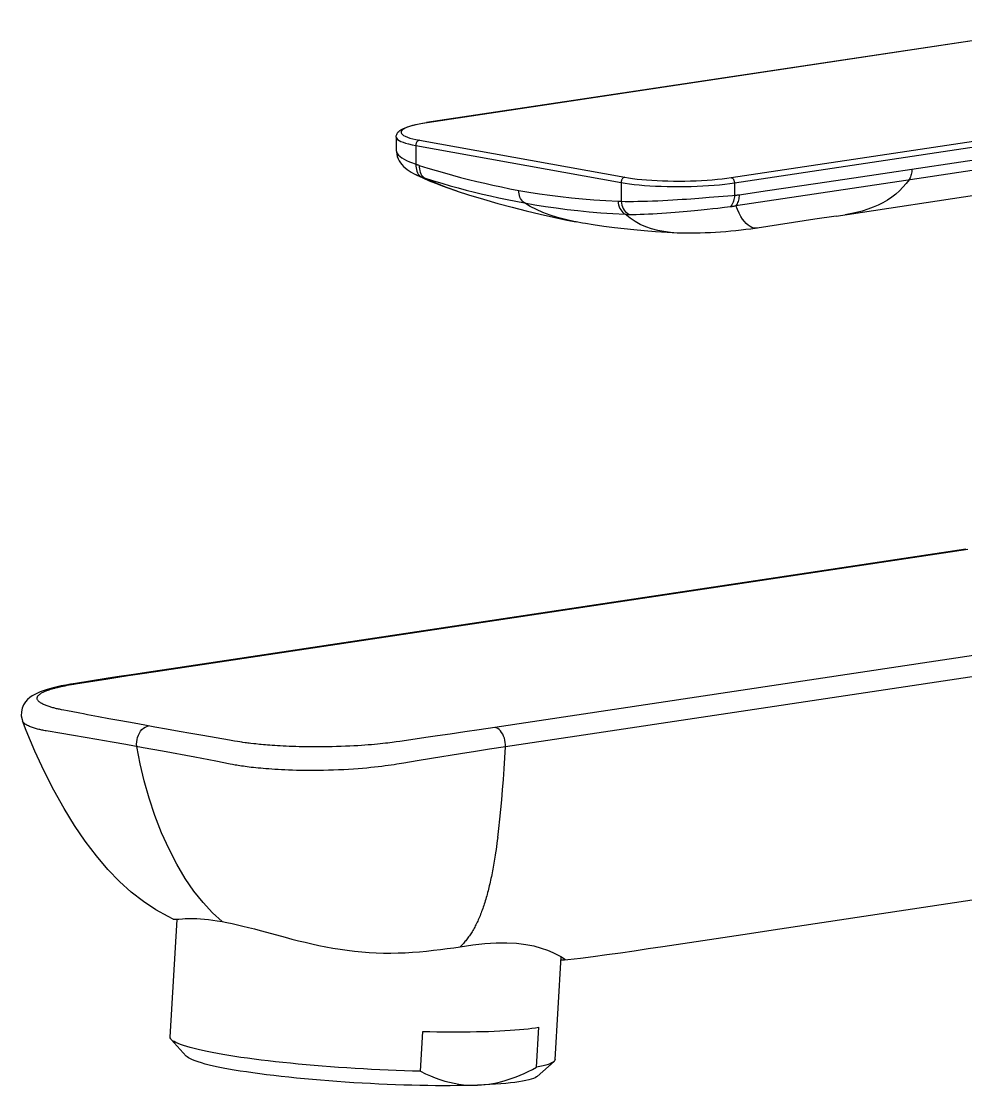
# Model space of a CAD drawing. Header units: millimetres. Extents: x 2004 to 2845, y 1448 to 2043.
# Drawn here: x 2562.4 to 2611.6, y 1851.2 to 1906.7 of the extents above; entities that cross this region are included whole.
import ezdxf

# ---------------------------------------------------------------- set-up
doc = ezdxf.new("R2010")
doc.units = ezdxf.units.MM
for name, color, linetype in [('02___PRT_ALL_AXES', 7, 'Continuous'), ('6_ALL_SURFS', 7, 'Continuous'), ('7_ALL_FEATURES', 7, 'Continuous')]:
    doc.layers.add(name, color=color, linetype=linetype)

msp = doc.modelspace()

# ---------------------------------------------------------------- linework, layer by layer
at = {"color": 7, "linetype": 'Continuous'}
for p, q in [((2611.616, 1879.179), (2570.23, 1872.958)), ((2569.167, 1872.798), (2568.273, 1872.662)), ((2570.23, 1872.958), (2569.167, 1872.798)), ((2566.849, 1872.442), (2565.243, 1872.188)), ((2567.408, 1872.529), (2566.849, 1872.442)), ((2568.273, 1872.662), (2567.408, 1872.529)), ((2562.486, 1870.24), (2562.486, 1870.24)), ((2621.63, 1862.351), (2601.936, 1859.391)), ((2590.891, 1857.796), (2590.709, 1857.776)), ((2583.216, 1851.989), (2583.336, 1854.066)), ((2589.265, 1852.207), (2589.385, 1854.284)), ((2571.018, 1852.779), (2570.234, 1853.649)), ((2589.295, 1851.722), (2590.173, 1852.495))]:
    msp.add_line(p, q, dxfattribs=at)
at = {"color": 9, "linetype": 'Continuous'}
for p, q in [((2570.233, 1872.939), (2611.733, 1879.177)), ((2629.15, 1875.129), (2591.702, 1869.501)), ((2567.987, 1872.598), (2568.722, 1872.71)), ((2568.722, 1872.71), (2569.428, 1872.818)), ((2569.428, 1872.818), (2570.233, 1872.939)), ((2564.92, 1872.113), (2565.034, 1872.133)), ((2565.034, 1872.133), (2565.154, 1872.153)), ((2565.154, 1872.153), (2565.348, 1872.184)), ((2565.348, 1872.184), (2566.83, 1872.418)), ((2566.83, 1872.418), (2567.351, 1872.5)), ((2567.351, 1872.5), (2567.987, 1872.598)), ((2564.811, 1872.093), (2564.92, 1872.113)), ((2564.834, 1870.759), (2564.638, 1870.797)), ((2565.389, 1870.653), (2564.834, 1870.759)), ((2565.479, 1870.637), (2565.389, 1870.653)), ((2566.443, 1870.455), (2565.869, 1870.563)), ((2566.987, 1870.354), (2566.443, 1870.455)), ((2567.608, 1870.239), (2566.987, 1870.354)), ((2568.297, 1870.113), (2567.608, 1870.239)), ((2568.862, 1870.01), (2568.297, 1870.113)), ((2569.382, 1869.916), (2568.862, 1870.01)), ((2569.983, 1869.809), (2569.382, 1869.916)), ((2564.439, 1869.601), (2563.832, 1869.701)), ((2565.148, 1869.481), (2564.439, 1869.601)), ((2566.369, 1869.27), (2565.148, 1869.481)), ((2570.657, 1869.689), (2569.983, 1869.809)), ((2571.255, 1869.584), (2570.657, 1869.689)), ((2571.88, 1869.474), (2571.255, 1869.584)), ((2573.262, 1869.235), (2571.88, 1869.474)), ((2583.625, 1869.384), (2582.136, 1869.171)), ((2584.098, 1869.453), (2583.625, 1869.384)), ((2584.759, 1869.549), (2584.098, 1869.453)), ((2585.536, 1869.664), (2584.759, 1869.549)), ((2586.266, 1869.772), (2585.536, 1869.664)), ((2587.09, 1869.896), (2586.266, 1869.772)), ((2567.157, 1869.132), (2566.369, 1869.27)), ((2567.865, 1869.007), (2567.157, 1869.132)), ((2568.77, 1868.844), (2567.865, 1869.007)), ((2569.789, 1868.657), (2568.77, 1868.844)), ((2573.535, 1869.189), (2573.262, 1869.235)), ((2573.694, 1869.163), (2573.535, 1869.189)), ((2573.8, 1869.145), (2573.694, 1869.163)), ((2573.912, 1869.128), (2573.8, 1869.145)), ((2582.136, 1869.171), (2581.943, 1869.144)), ((2587.647, 1868.89), (2586.816, 1868.764)), ((2571.466, 1868.343), (2569.789, 1868.657)), ((2572.553, 1868.136), (2571.466, 1868.343)), ((2583.794, 1868.284), (2583.044, 1868.161)), ((2585.303, 1868.528), (2583.794, 1868.284)), ((2586.084, 1868.651), (2585.303, 1868.528)), ((2586.816, 1868.764), (2586.084, 1868.651)), ((2573.297, 1867.991), (2572.553, 1868.136)), ((2573.427, 1867.967), (2573.297, 1867.991)), ((2583.044, 1868.161), (2582.353, 1868.042)), ((2587.198, 1863.853), (2587.176, 1863.698)), ((2587.219, 1864.01), (2587.198, 1863.853)), ((2587.24, 1864.168), (2587.219, 1864.01)), ((2587.176, 1863.698), (2587.154, 1863.544))]:
    msp.add_line(p, q, dxfattribs=at)
for points in [[(2641.681, 1877.696), (2641, 1877.634), (2640.301, 1877.569), (2639.583, 1877.501), (2638.847, 1877.429), (2638.086, 1877.351), (2637.307, 1877.268), (2636.523, 1877.182), (2635.728, 1877.09), (2634.929, 1876.996), (2634.155, 1876.901), (2633.411, 1876.807), (2632.692, 1876.713), (2632.009, 1876.622), (2631.366, 1876.534), (2630.76, 1876.449), (2630.18, 1876.366), (2629.625, 1876.286), (2629.097, 1876.209), (2587.09, 1869.896)], [(2570.116, 1872.941), (2570.157, 1872.945), (2570.233, 1872.939)], [(2564.638, 1870.797), (2564.522, 1870.82), (2564.467, 1870.831), (2564.415, 1870.842), (2564.364, 1870.853), (2564.314, 1870.864), (2564.265, 1870.876), (2564.216, 1870.888), (2564.167, 1870.9), (2564.119, 1870.912), (2564.07, 1870.926), (2564.021, 1870.939), (2563.973, 1870.954), (2563.923, 1870.969), (2563.875, 1870.984), (2563.826, 1871.001), (2563.777, 1871.018), (2563.729, 1871.036), (2563.681, 1871.055), (2563.635, 1871.074), (2563.589, 1871.095), (2563.545, 1871.116), (2563.503, 1871.138), (2563.462, 1871.161), (2563.424, 1871.185), (2563.389, 1871.21), (2563.357, 1871.236), (2563.329, 1871.262), (2563.304, 1871.289), (2563.284, 1871.316), (2563.269, 1871.344), (2563.259, 1871.371), (2563.253, 1871.399), (2563.252, 1871.426), (2563.255, 1871.453), (2563.263, 1871.479), (2563.275, 1871.505), (2563.29, 1871.531), (2563.31, 1871.557), (2563.332, 1871.581), (2563.358, 1871.605), (2563.387, 1871.629), (2563.418, 1871.651), (2563.451, 1871.673), (2563.485, 1871.694), (2563.521, 1871.714), (2563.559, 1871.733), (2563.597, 1871.752), (2563.636, 1871.769), (2563.675, 1871.786), (2563.714, 1871.803), (2563.754, 1871.818), (2563.794, 1871.833), (2563.834, 1871.847), (2563.874, 1871.861), (2563.914, 1871.875), (2563.955, 1871.888), (2563.996, 1871.901), (2564.038, 1871.913), (2564.08, 1871.925), (2564.124, 1871.938), (2564.168, 1871.95), (2564.214, 1871.962), (2564.26, 1871.974), (2564.308, 1871.986), (2564.356, 1871.997), (2564.405, 1872.009), (2564.454, 1872.02), (2564.504, 1872.031), (2564.554, 1872.042), (2564.604, 1872.053), (2564.655, 1872.063), (2564.707, 1872.073), (2564.758, 1872.083), (2564.811, 1872.093)], [(2565.869, 1870.563), (2565.667, 1870.601), (2565.479, 1870.637)], [(2563.832, 1869.701), (2563.718, 1869.72), (2563.661, 1869.73), (2563.606, 1869.74), (2563.551, 1869.75), (2563.496, 1869.761), (2563.441, 1869.773), (2563.387, 1869.785), (2563.332, 1869.798), (2563.277, 1869.812), (2563.223, 1869.826), (2563.168, 1869.841), (2563.113, 1869.858), (2563.059, 1869.875), (2563.005, 1869.893), (2562.953, 1869.912), (2562.901, 1869.932), (2562.85, 1869.953), (2562.801, 1869.975), (2562.754, 1869.998), (2562.709, 1870.022), (2562.667, 1870.048), (2562.627, 1870.075), (2562.591, 1870.103), (2562.56, 1870.132), (2562.532, 1870.162), (2562.51, 1870.192), (2562.493, 1870.223), (2562.486, 1870.24)], [(2568.447, 1868.902), (2568.435, 1869.021), (2568.437, 1869.142), (2568.453, 1869.263), (2568.482, 1869.382), (2568.523, 1869.496), (2568.576, 1869.602), (2568.639, 1869.699), (2568.711, 1869.784), (2568.792, 1869.856), (2568.878, 1869.912), (2568.968, 1869.952), (2569.06, 1869.974)], [(2587.644, 1868.89), (2587.645, 1869.004), (2587.636, 1869.12), (2587.616, 1869.234), (2587.586, 1869.346), (2587.547, 1869.452), (2587.499, 1869.551), (2587.443, 1869.64), (2587.381, 1869.719), (2587.313, 1869.785), (2587.241, 1869.837), (2587.167, 1869.874), (2587.09, 1869.896)], [(2591.702, 1869.501), (2588.688, 1869.047), (2587.647, 1868.89)], [(2572.883, 1859.79), (2572.38, 1860.246), (2571.891, 1860.773), (2571.417, 1861.371), (2570.962, 1862.039), (2570.527, 1862.772), (2570.12, 1863.559), (2569.737, 1864.408), (2569.385, 1865.309), (2569.08, 1866.216), (2568.824, 1867.113), (2568.611, 1868.009), (2568.447, 1868.902)], [(2574.094, 1869.102), (2573.97, 1869.12), (2573.912, 1869.128)], [(2574.546, 1869.047), (2574.38, 1869.066), (2574.303, 1869.075), (2574.23, 1869.084), (2574.16, 1869.093), (2574.094, 1869.102)], [(2574.826, 1869.018), (2574.635, 1869.037), (2574.546, 1869.047)], [(2581.943, 1869.144), (2581.735, 1869.116), (2581.625, 1869.102), (2581.509, 1869.087), (2581.387, 1869.073), (2581.259, 1869.058), (2581.123, 1869.044), (2580.98, 1869.029), (2580.828, 1869.015), (2580.669, 1869.001), (2580.501, 1868.987), (2580.325, 1868.974), (2580.14, 1868.961), (2579.947, 1868.948), (2579.744, 1868.937), (2579.53, 1868.926), (2579.308, 1868.916), (2579.081, 1868.907), (2578.85, 1868.9), (2578.614, 1868.894), (2578.382, 1868.89), (2578.155, 1868.887), (2577.931, 1868.886), (2577.714, 1868.885), (2577.502, 1868.887), (2577.296, 1868.889), (2577.098, 1868.892), (2576.906, 1868.897), (2576.722, 1868.902), (2576.545, 1868.908), (2576.376, 1868.914), (2576.214, 1868.921), (2576.059, 1868.929), (2575.91, 1868.936), (2575.768, 1868.945), (2575.632, 1868.953), (2575.501, 1868.962), (2575.377, 1868.971), (2575.257, 1868.98), (2575.142, 1868.989), (2575.033, 1868.999), (2574.927, 1869.008), (2574.826, 1869.018)], [(2587.24, 1864.168), (2587.297, 1864.637), (2587.351, 1865.121), (2587.401, 1865.619), (2587.449, 1866.13), (2587.493, 1866.655), (2587.535, 1867.193), (2587.575, 1867.745), (2587.612, 1868.311), (2587.647, 1868.89)], [(2582.353, 1868.042), (2582.115, 1868.001), (2581.984, 1867.98), (2581.845, 1867.958), (2581.698, 1867.935), (2581.542, 1867.913), (2581.378, 1867.891), (2581.204, 1867.869), (2581.022, 1867.847), (2580.831, 1867.825), (2580.63, 1867.805), (2580.42, 1867.784), (2580.2, 1867.765), (2579.97, 1867.747), (2579.727, 1867.729), (2579.475, 1867.713), (2579.217, 1867.699), (2578.955, 1867.686), (2578.689, 1867.676), (2578.426, 1867.668), (2578.169, 1867.662), (2577.916, 1867.658), (2577.67, 1867.656), (2577.43, 1867.655), (2577.198, 1867.657), (2576.974, 1867.66), (2576.758, 1867.664), (2576.55, 1867.67), (2576.35, 1867.677), (2576.159, 1867.685), (2575.976, 1867.693), (2575.8, 1867.703), (2575.632, 1867.713), (2575.471, 1867.724), (2575.318, 1867.735), (2575.17, 1867.746), (2575.03, 1867.758), (2574.894, 1867.77), (2574.765, 1867.783), (2574.641, 1867.795), (2574.521, 1867.808), (2574.406, 1867.821), (2574.296, 1867.835), (2574.19, 1867.848), (2574.089, 1867.861), (2573.992, 1867.875), (2573.899, 1867.888), (2573.811, 1867.901), (2573.727, 1867.915), (2573.647, 1867.928), (2573.57, 1867.941), (2573.497, 1867.954), (2573.427, 1867.967)], [(2587.154, 1863.544), (2587.127, 1863.36), (2587.11, 1863.252), (2587.093, 1863.145), (2587.076, 1863.04), (2587.059, 1862.935), (2587.041, 1862.831), (2587.023, 1862.727), (2587.005, 1862.625), (2586.986, 1862.524), (2586.967, 1862.423), (2586.948, 1862.324), (2586.928, 1862.225), (2586.908, 1862.128), (2586.888, 1862.031), (2586.867, 1861.936), (2586.846, 1861.841), (2586.825, 1861.747), (2586.803, 1861.654), (2586.781, 1861.563), (2586.758, 1861.472), (2586.735, 1861.382), (2586.712, 1861.294), (2586.689, 1861.206), (2586.665, 1861.12), (2586.64, 1861.034), (2586.616, 1860.95), (2586.591, 1860.867), (2586.565, 1860.784), (2586.539, 1860.703), (2586.513, 1860.623), (2586.487, 1860.545), (2586.46, 1860.467), (2586.432, 1860.39), (2586.404, 1860.315), (2586.376, 1860.24), (2586.348, 1860.167), (2586.319, 1860.095), (2586.289, 1860.024), (2586.26, 1859.954), (2586.229, 1859.885), (2586.199, 1859.817), (2586.168, 1859.751), (2586.137, 1859.686), (2586.105, 1859.622), (2586.073, 1859.559), (2586.04, 1859.497), (2586.008, 1859.437), (2585.974, 1859.377), (2585.94, 1859.319), (2585.906, 1859.261), (2585.871, 1859.205), (2585.836, 1859.149), (2585.8, 1859.095), (2585.764, 1859.042), (2585.727, 1858.989), (2585.69, 1858.938), (2585.652, 1858.888), (2585.614, 1858.839), (2585.575, 1858.79), (2585.536, 1858.743), (2585.497, 1858.697), (2585.457, 1858.652), (2585.417, 1858.608), (2585.376, 1858.564), (2585.334, 1858.521), (2585.292, 1858.48)]]:
    msp.add_lwpolyline(points, dxfattribs=at)
at = {"color": 7, "linetype": 'Continuous'}
for points in [[(2565.243, 1872.188), (2564.988, 1872.147), (2564.742, 1872.104), (2564.51, 1872.06), (2564.293, 1872.015), (2564.089, 1871.966), (2563.899, 1871.916), (2563.723, 1871.864), (2563.56, 1871.81), (2563.406, 1871.752), (2563.263, 1871.69), (2563.128, 1871.623), (2562.999, 1871.547), (2562.874, 1871.459), (2562.756, 1871.356), (2562.646, 1871.232), (2562.547, 1871.08), (2562.47, 1870.901), (2562.429, 1870.71), (2562.426, 1870.509), (2562.464, 1870.307), (2562.486, 1870.24)], [(2570.339, 1859.914), (2570.072, 1860.047), (2569.43, 1860.407), (2568.787, 1860.831), (2568.155, 1861.32), (2567.539, 1861.877), (2566.934, 1862.507), (2566.339, 1863.208), (2565.76, 1863.973), (2565.198, 1864.799), (2564.652, 1865.684), (2564.123, 1866.627), (2563.616, 1867.618), (2563.133, 1868.656), (2562.677, 1869.743), (2562.486, 1870.24)], [(2570.623, 1859.92), (2570.83, 1859.934), (2570.954, 1859.942), (2571.09, 1859.947), (2571.24, 1859.949), (2571.402, 1859.948), (2571.577, 1859.943), (2571.765, 1859.932), (2571.965, 1859.917), (2572.177, 1859.895), (2572.401, 1859.866), (2572.636, 1859.831), (2572.883, 1859.79)], [(2570.339, 1859.914), (2570.344, 1859.912), (2570.372, 1859.907), (2570.414, 1859.907), (2570.47, 1859.909), (2570.54, 1859.913), (2570.623, 1859.92)], [(2572.883, 1859.79), (2573.14, 1859.74), (2573.407, 1859.684), (2573.684, 1859.623), (2573.969, 1859.555), (2574.263, 1859.481), (2574.565, 1859.403), (2574.874, 1859.321), (2575.19, 1859.235), (2576.175, 1858.968)], [(2601.936, 1859.391), (2600.009, 1859.102), (2595.838, 1858.474)], [(2576.175, 1858.968), (2576.515, 1858.88), (2576.86, 1858.793), (2577.211, 1858.708), (2577.566, 1858.627), (2577.926, 1858.55), (2578.29, 1858.478), (2578.657, 1858.411), (2579.029, 1858.351), (2579.403, 1858.296), (2579.779, 1858.25), (2580.158, 1858.213), (2580.537, 1858.183), (2580.917, 1858.162), (2581.297, 1858.151), (2581.675, 1858.149), (2582.052, 1858.154), (2582.428, 1858.168), (2582.801, 1858.19), (2583.17, 1858.218), (2583.536, 1858.252), (2583.897, 1858.292), (2584.254, 1858.336), (2584.605, 1858.38), (2584.952, 1858.428), (2585.292, 1858.479)], [(2585.292, 1858.479), (2585.943, 1858.578), (2586.566, 1858.645), (2587.156, 1858.681), (2587.711, 1858.683), (2588.226, 1858.655), (2588.698, 1858.601), (2589.121, 1858.516), (2589.497, 1858.406), (2589.829, 1858.293), (2590.115, 1858.18), (2590.351, 1858.064), (2590.536, 1857.965), (2590.665, 1857.887), (2590.735, 1857.826), (2590.748, 1857.798)], [(2595.838, 1858.474), (2595.081, 1858.36), (2594.347, 1858.252), (2593.627, 1858.148), (2592.916, 1858.049), (2592.22, 1857.957), (2591.545, 1857.873), (2590.891, 1857.796)], [(2590.709, 1857.777), (2590.689, 1857.776), (2590.569, 1857.786), (2590.538, 1857.79)], [(2590.748, 1857.798), (2590.744, 1857.788), (2590.709, 1857.777)], [(2583.336, 1854.066), (2583.709, 1854.059), (2584.076, 1854.053), (2584.436, 1854.048), (2584.791, 1854.046), (2585.14, 1854.046), (2585.48, 1854.047), (2585.813, 1854.05), (2586.138, 1854.055), (2586.453, 1854.062), (2586.759, 1854.071), (2587.056, 1854.082), (2587.342, 1854.095), (2587.617, 1854.109), (2587.882, 1854.125), (2588.134, 1854.143), (2588.374, 1854.162), (2588.603, 1854.183), (2588.818, 1854.206), (2589.02, 1854.231), (2589.209, 1854.257), (2589.385, 1854.284)], [(2570.234, 1853.649), (2570.209, 1853.681), (2570.187, 1853.729), (2570.183, 1853.767)], [(2572.642, 1852.914), (2572.37, 1852.965), (2572.112, 1853.016), (2571.867, 1853.068), (2571.637, 1853.119), (2571.423, 1853.172), (2571.224, 1853.224), (2571.041, 1853.276), (2570.875, 1853.328), (2570.726, 1853.38), (2570.595, 1853.432), (2570.481, 1853.483), (2570.386, 1853.534), (2570.308, 1853.584), (2570.249, 1853.633), (2570.234, 1853.649)], [(2586.193, 1851.268), (2585.854, 1851.257), (2585.505, 1851.249), (2585.144, 1851.243), (2584.771, 1851.24), (2584.387, 1851.239), (2583.994, 1851.241), (2583.592, 1851.246), (2583.182, 1851.253), (2582.766, 1851.262), (2582.344, 1851.274), (2581.916, 1851.288), (2581.485, 1851.305), (2581.051, 1851.324), (2580.614, 1851.346), (2580.177, 1851.37), (2579.74, 1851.396), (2579.302, 1851.424), (2578.868, 1851.454), (2578.437, 1851.487), (2578.009, 1851.521), (2577.586, 1851.557), (2577.17, 1851.595), (2576.759, 1851.635), (2576.357, 1851.677), (2575.963, 1851.72), (2575.578, 1851.764), (2575.205, 1851.81), (2574.842, 1851.857), (2574.491, 1851.905), (2574.154, 1851.954), (2573.83, 1852.004), (2573.519, 1852.055), (2573.225, 1852.106), (2572.946, 1852.158), (2572.683, 1852.211), (2572.437, 1852.264), (2572.209, 1852.317), (2571.999, 1852.37), (2571.807, 1852.423), (2571.634, 1852.476), (2571.48, 1852.529), (2571.347, 1852.581), (2571.233, 1852.633), (2571.139, 1852.684), (2571.066, 1852.735), (2571.018, 1852.779)], [(2583.216, 1851.989), (2582.802, 1852), (2582.382, 1852.013), (2581.959, 1852.028), (2581.532, 1852.046), (2581.103, 1852.065), (2580.673, 1852.086), (2580.241, 1852.11), (2579.81, 1852.136), (2579.379, 1852.163), (2578.95, 1852.192), (2578.523, 1852.224), (2578.099, 1852.257), (2577.679, 1852.291), (2577.264, 1852.328), (2576.854, 1852.366), (2576.45, 1852.405), (2576.053, 1852.446), (2575.664, 1852.489), (2575.284, 1852.532), (2574.913, 1852.577), (2574.553, 1852.623), (2574.203, 1852.67), (2573.865, 1852.717), (2573.54, 1852.766), (2573.227, 1852.815), (2572.928, 1852.864), (2572.642, 1852.914)], [(2586.193, 1851.268), (2586.388, 1851.278), (2586.585, 1851.296), (2586.782, 1851.321), (2586.98, 1851.354), (2587.179, 1851.394), (2587.379, 1851.441), (2587.58, 1851.496), (2587.783, 1851.557), (2587.988, 1851.627), (2588.194, 1851.704), (2588.403, 1851.789), (2588.614, 1851.881), (2588.828, 1851.982), (2589.045, 1852.091), (2589.265, 1852.207)], [(2590.173, 1852.495), (2590.136, 1852.467), (2590.065, 1852.425), (2589.977, 1852.385), (2589.87, 1852.346), (2589.745, 1852.309), (2589.602, 1852.273), (2589.442, 1852.239), (2589.265, 1852.207)], [(2590.238, 1852.607), (2590.237, 1852.599), (2590.222, 1852.554), (2590.188, 1852.51), (2590.173, 1852.495)], [(2583.216, 1851.989), (2583.475, 1851.864), (2583.731, 1851.751), (2583.984, 1851.65), (2584.234, 1851.561), (2584.481, 1851.484), (2584.727, 1851.419), (2584.973, 1851.365), (2585.217, 1851.323), (2585.46, 1851.292), (2585.705, 1851.273), (2585.949, 1851.264), (2586.193, 1851.268)], [(2589.295, 1851.722), (2589.263, 1851.697), (2589.191, 1851.655), (2589.098, 1851.614), (2588.986, 1851.576), (2588.853, 1851.538), (2588.701, 1851.503), (2588.53, 1851.47), (2588.339, 1851.438), (2588.13, 1851.409), (2587.903, 1851.382), (2587.658, 1851.357), (2587.396, 1851.334), (2587.119, 1851.314), (2586.826, 1851.296), (2586.517, 1851.281), (2586.193, 1851.268)]]:
    msp.add_lwpolyline(points, dxfattribs=at)
at = {"layer": '02___PRT_ALL_AXES', "color": 7, "linetype": 'Continuous'}
for p, q in [((2570.183, 1853.767), (2570.538, 1859.903)), ((2590.238, 1852.607), (2590.547, 1857.958))]:
    msp.add_line(p, q, dxfattribs=at)
at = {"layer": '6_ALL_SURFS', "color": 7, "linetype": 'Continuous'}
for p, q in [((2604.865, 1896.534), (2627.865, 1899.991)), ((2604.865, 1896.534), (2603.758, 1896.366)), ((2603.758, 1896.366), (2600.762, 1895.907))]:
    msp.add_line(p, q, dxfattribs=at)
for points in [[(2582.923, 1898.716), (2583.026, 1898.665), (2583.341, 1898.517), (2583.666, 1898.375)], [(2583.666, 1898.375), (2583.999, 1898.237), (2584.341, 1898.105), (2584.691, 1897.978), (2585.049, 1897.857), (2585.132, 1897.83)], [(2585.128, 1897.831), (2585.718, 1897.644), (2586.492, 1897.41), (2587.253, 1897.192), (2587.998, 1896.99), (2588.729, 1896.803), (2589.448, 1896.629), (2590.154, 1896.469), (2590.847, 1896.321), (2591.328, 1896.224)], [(2596.587, 1895.648), (2596.068, 1895.673), (2595.45, 1895.712), (2594.864, 1895.758), (2594.33, 1895.808), (2593.832, 1895.861), (2593.32, 1895.922), (2592.773, 1895.994), (2592.209, 1896.075), (2591.808, 1896.138)], [(2600.763, 1895.907), (2600.653, 1895.89), (2600.416, 1895.857), (2600.168, 1895.826), (2599.912, 1895.795), (2599.65, 1895.768), (2599.384, 1895.742), (2599.116, 1895.718), (2598.849, 1895.698), (2598.581, 1895.68), (2598.315, 1895.665), (2598.052, 1895.653), (2597.792, 1895.644), (2597.536, 1895.638), (2597.286, 1895.635), (2597.044, 1895.636), (2596.812, 1895.64), (2596.583, 1895.648)]]:
    msp.add_lwpolyline(points, dxfattribs=at)
at = {"layer": '7_ALL_FEATURES', "color": 7, "linetype": 'Continuous'}
for p, q in [((2618.507, 1906.654), (2583.524, 1901.397)), ((2583.328, 1901.365), (2583.524, 1901.397)), ((2581.953, 1900.647), (2581.959, 1899.944)), ((2582.921, 1898.717), (2582.923, 1898.716)), ((2585.132, 1897.83), (2585.128, 1897.831)), ((2605.341, 1896.605), (2605.338, 1896.605)), ((2596.587, 1895.648), (2596.583, 1895.648)), ((2600.763, 1895.907), (2600.762, 1895.907))]:
    msp.add_line(p, q, dxfattribs=at)
at = {"layer": '7_ALL_FEATURES', "color": 9, "linetype": 'Continuous'}
for p, q in [((2618.691, 1906.677), (2583.559, 1901.396)), ((2599.569, 1898.258), (2634.551, 1903.516)), ((2607.298, 1898.743), (2634.684, 1902.859)), ((2608.158, 1898.352), (2633.4, 1902.145)), ((2583.559, 1901.396), (2583.344, 1901.361)), ((2583.163, 1900.484), (2593.853, 1898.554)), ((2582.976, 1900.208), (2582.984, 1899.232)), ((2582.976, 1900.208), (2593.666, 1898.278)), ((2605.791, 1898.519), (2607.298, 1898.743)), ((2593.666, 1898.278), (2593.674, 1897.302)), ((2599.569, 1898.258), (2599.575, 1897.617)), ((2599.645, 1897.075), (2608.158, 1898.352)), ((2601.298, 1897.858), (2603.788, 1898.223)), ((2603.788, 1898.223), (2605.791, 1898.519)), ((2599.811, 1897.64), (2601.298, 1897.858)), ((2598.154, 1896.886), (2598.445, 1896.918)), ((2598.445, 1896.918), (2598.709, 1896.947)), ((2598.709, 1896.947), (2599.058, 1896.988)), ((2599.058, 1896.988), (2599.358, 1897.024))]:
    msp.add_line(p, q, dxfattribs=at)
for points in [[(2599.402, 1898.535), (2634.489, 1903.809), (2634.599, 1903.825)], [(2583.344, 1901.361), (2583.146, 1901.325), (2582.965, 1901.286), (2582.8, 1901.244), (2582.653, 1901.201), (2582.525, 1901.157), (2582.419, 1901.111), (2582.333, 1901.064), (2582.268, 1901.016), (2582.225, 1900.968), (2582.204, 1900.92), (2582.205, 1900.871), (2582.228, 1900.824), (2582.274, 1900.776), (2582.34, 1900.73), (2582.428, 1900.685), (2582.538, 1900.64), (2582.666, 1900.598), (2582.813, 1900.558), (2582.979, 1900.52), (2583.163, 1900.484)], [(2583.559, 1901.396), (2583.538, 1901.398), (2583.524, 1901.397)], [(2581.953, 1900.647), (2581.956, 1900.62), (2581.981, 1900.569), (2582.029, 1900.519), (2582.099, 1900.47), (2582.193, 1900.422), (2582.308, 1900.375), (2582.445, 1900.33), (2582.602, 1900.287), (2582.78, 1900.246), (2582.976, 1900.208)], [(2583.163, 1900.484), (2583.138, 1900.478), (2583.114, 1900.468), (2583.091, 1900.454), (2583.069, 1900.437), (2583.048, 1900.416), (2583.03, 1900.391), (2583.013, 1900.365), (2583, 1900.336), (2582.989, 1900.305), (2582.981, 1900.273), (2582.977, 1900.24), (2582.976, 1900.208)], [(2581.959, 1899.943), (2581.962, 1899.906), (2581.982, 1899.842), (2582.02, 1899.775), (2582.077, 1899.706), (2582.154, 1899.636), (2582.249, 1899.567), (2582.362, 1899.498), (2582.493, 1899.43), (2582.64, 1899.363), (2582.804, 1899.297), (2582.984, 1899.232)], [(2582.984, 1899.232), (2582.981, 1899.136), (2582.987, 1899.043), (2583.002, 1898.953), (2583.026, 1898.869), (2583.059, 1898.792), (2583.099, 1898.723), (2583.148, 1898.662), (2583.203, 1898.611), (2583.264, 1898.57)], [(2582.984, 1899.232), (2583.013, 1899.222), (2583.041, 1899.211), (2583.069, 1899.201), (2583.097, 1899.192), (2583.125, 1899.182), (2583.152, 1899.173)], [(2583.152, 1899.173), (2583.151, 1899.078), (2583.16, 1898.985), (2583.177, 1898.896), (2583.202, 1898.812), (2583.236, 1898.735), (2583.278, 1898.665), (2583.326, 1898.604), (2583.382, 1898.552), (2583.442, 1898.51)], [(2583.152, 1899.173), (2583.596, 1899.035), (2584.034, 1898.903), (2584.466, 1898.777), (2584.89, 1898.659), (2585.308, 1898.547), (2585.726, 1898.44), (2586.145, 1898.336), (2586.565, 1898.238), (2586.992, 1898.142), (2587.431, 1898.049), (2587.878, 1897.959), (2588.332, 1897.872)], [(2608.809, 1898.97), (2608.808, 1898.9), (2608.802, 1898.832), (2608.793, 1898.766), (2608.78, 1898.701), (2608.763, 1898.64), (2608.743, 1898.581), (2608.719, 1898.526), (2608.692, 1898.474), (2608.662, 1898.427)], [(2582.923, 1898.716), (2582.973, 1898.692), (2583.112, 1898.63), (2583.264, 1898.57)], [(2583.264, 1898.57), (2583.294, 1898.559), (2583.324, 1898.549), (2583.354, 1898.538), (2583.384, 1898.529), (2583.413, 1898.519)], [(2583.413, 1898.519), (2583.887, 1898.372), (2584.326, 1898.24), (2584.759, 1898.115), (2585.184, 1897.998)], [(2585.128, 1897.831), (2584.569, 1898.025), (2583.988, 1898.257), (2583.442, 1898.51)], [(2593.853, 1898.554), (2593.829, 1898.548), (2593.804, 1898.538), (2593.781, 1898.524), (2593.759, 1898.506), (2593.738, 1898.485), (2593.72, 1898.461), (2593.704, 1898.434), (2593.69, 1898.405), (2593.679, 1898.375), (2593.672, 1898.343), (2593.667, 1898.31), (2593.666, 1898.278)], [(2593.666, 1898.278), (2593.879, 1898.242), (2594.109, 1898.209), (2594.355, 1898.179), (2594.614, 1898.153), (2594.886, 1898.13), (2595.168, 1898.11), (2595.46, 1898.094), (2595.759, 1898.081), (2596.065, 1898.073), (2596.374, 1898.068), (2596.686, 1898.067), (2596.999, 1898.07), (2597.311, 1898.076), (2597.621, 1898.087), (2597.926, 1898.101), (2598.224, 1898.119), (2598.515, 1898.14), (2598.797, 1898.165), (2599.067, 1898.193), (2599.325, 1898.224), (2599.569, 1898.258)], [(2593.853, 1898.554), (2594.055, 1898.52), (2594.269, 1898.49), (2594.498, 1898.462), (2594.741, 1898.437), (2594.998, 1898.415), (2595.264, 1898.396), (2595.538, 1898.381), (2595.82, 1898.37), (2596.107, 1898.361), (2596.398, 1898.357), (2596.694, 1898.356), (2596.988, 1898.358), (2597.281, 1898.365), (2597.573, 1898.374), (2597.86, 1898.388), (2598.141, 1898.405), (2598.416, 1898.425), (2598.68, 1898.448), (2598.932, 1898.474), (2599.173, 1898.503), (2599.402, 1898.535)], [(2599.402, 1898.535), (2599.424, 1898.529), (2599.445, 1898.519), (2599.466, 1898.505), (2599.485, 1898.487), (2599.503, 1898.466), (2599.519, 1898.442), (2599.534, 1898.415), (2599.546, 1898.386), (2599.556, 1898.355), (2599.563, 1898.323), (2599.567, 1898.291), (2599.569, 1898.258)], [(2608.662, 1898.427), (2608.511, 1898.227), (2608.345, 1898.036), (2608.165, 1897.853), (2607.971, 1897.681), (2607.762, 1897.518), (2607.539, 1897.368), (2607.302, 1897.229), (2607.052, 1897.101), (2606.788, 1896.987), (2606.511, 1896.884), (2606.222, 1896.794), (2605.92, 1896.716), (2605.606, 1896.65), (2605.341, 1896.605)], [(2585.184, 1897.998), (2585.603, 1897.886), (2586.023, 1897.779), (2586.443, 1897.677), (2586.864, 1897.578), (2587.293, 1897.483), (2587.734, 1897.389), (2588.183, 1897.3), (2588.64, 1897.214)], [(2588.639, 1897.214), (2588.58, 1897.258), (2588.526, 1897.312), (2588.477, 1897.374), (2588.435, 1897.443), (2588.399, 1897.52), (2588.371, 1897.602), (2588.35, 1897.689), (2588.337, 1897.779), (2588.332, 1897.872)], [(2588.332, 1897.872), (2588.868, 1897.78), (2589.411, 1897.696), (2589.961, 1897.618), (2590.516, 1897.547), (2591.077, 1897.483), (2591.656, 1897.427), (2592.255, 1897.378), (2592.872, 1897.337), (2593.506, 1897.304)], [(2599.575, 1897.617), (2599.615, 1897.62), (2599.656, 1897.623), (2599.695, 1897.626), (2599.734, 1897.631), (2599.773, 1897.635), (2599.811, 1897.64)], [(2599.811, 1897.64), (2599.809, 1897.567), (2599.803, 1897.495), (2599.792, 1897.425), (2599.777, 1897.357), (2599.759, 1897.293), (2599.736, 1897.232), (2599.709, 1897.175), (2599.679, 1897.122), (2599.645, 1897.075)], [(2588.64, 1897.214), (2589.182, 1897.121), (2589.731, 1897.034), (2590.289, 1896.953), (2590.85, 1896.881), (2591.419, 1896.815), (2592.006, 1896.756), (2592.614, 1896.703), (2593.241, 1896.659), (2593.885, 1896.625)], [(2593.506, 1897.304), (2593.518, 1897.206), (2593.538, 1897.111), (2593.566, 1897.02), (2593.603, 1896.934), (2593.647, 1896.855), (2593.698, 1896.784), (2593.755, 1896.721), (2593.817, 1896.668), (2593.885, 1896.625)], [(2593.506, 1897.304), (2593.534, 1897.303), (2593.561, 1897.302), (2593.589, 1897.302), (2593.617, 1897.302), (2593.646, 1897.302), (2593.674, 1897.302)], [(2593.674, 1897.302), (2593.871, 1897.299), (2594.082, 1897.298), (2594.306, 1897.299), (2594.543, 1897.301), (2594.791, 1897.306), (2595.046, 1897.313), (2595.31, 1897.322), (2595.578, 1897.333), (2595.845, 1897.346), (2596.106, 1897.359), (2596.362, 1897.373), (2596.611, 1897.388), (2596.849, 1897.404), (2597.078, 1897.419), (2597.298, 1897.435), (2597.711, 1897.465)], [(2593.674, 1897.302), (2593.688, 1897.203), (2593.711, 1897.106), (2593.743, 1897.014), (2593.783, 1896.927), (2593.83, 1896.847), (2593.885, 1896.775), (2593.945, 1896.712), (2594.011, 1896.659), (2594.081, 1896.617)], [(2597.711, 1897.465), (2597.903, 1897.48), (2598.261, 1897.509)], [(2598.261, 1897.509), (2599.475, 1897.609), (2599.575, 1897.617)], [(2599.575, 1897.617), (2599.569, 1897.539), (2599.558, 1897.462), (2599.542, 1897.387), (2599.522, 1897.316), (2599.497, 1897.248), (2599.468, 1897.184), (2599.435, 1897.125), (2599.398, 1897.072), (2599.358, 1897.024)], [(2599.358, 1897.024), (2599.406, 1897.03), (2599.455, 1897.038), (2599.503, 1897.046), (2599.55, 1897.054), (2599.598, 1897.064), (2599.645, 1897.075)], [(2600.762, 1895.907), (2600.691, 1895.9), (2600.585, 1895.908), (2600.482, 1895.937), (2600.382, 1895.986), (2600.282, 1896.054), (2600.185, 1896.141), (2600.089, 1896.246), (2599.995, 1896.369), (2599.904, 1896.513), (2599.815, 1896.679), (2599.729, 1896.866), (2599.645, 1897.075)], [(2593.885, 1896.625), (2593.917, 1896.622), (2593.95, 1896.621), (2593.982, 1896.619), (2594.015, 1896.618), (2594.048, 1896.618), (2594.081, 1896.617)], [(2596.583, 1895.648), (2596.235, 1895.674), (2595.898, 1895.72), (2595.572, 1895.785), (2595.258, 1895.87), (2594.956, 1895.974), (2594.668, 1896.101), (2594.392, 1896.251), (2594.131, 1896.426), (2593.885, 1896.625)], [(2594.081, 1896.617), (2594.263, 1896.617), (2594.456, 1896.62), (2594.658, 1896.624), (2594.871, 1896.631), (2595.092, 1896.64), (2595.319, 1896.651), (2595.552, 1896.664), (2595.789, 1896.678), (2596.023, 1896.694), (2596.253, 1896.711), (2596.478, 1896.729), (2596.696, 1896.746), (2596.906, 1896.765), (2597.107, 1896.783), (2597.301, 1896.801), (2597.487, 1896.818), (2597.665, 1896.836), (2597.835, 1896.853), (2598.154, 1896.886)]]:
    msp.add_lwpolyline(points, dxfattribs=at)
at = {"layer": '7_ALL_FEATURES', "color": 7, "linetype": 'Continuous'}
for points in [[(2581.953, 1900.647), (2581.959, 1900.717), (2581.978, 1900.781), (2582.006, 1900.841), (2582.044, 1900.895), (2582.089, 1900.943), (2582.141, 1900.987), (2582.198, 1901.027), (2582.261, 1901.063), (2582.333, 1901.099), (2582.413, 1901.133), (2582.502, 1901.167), (2582.604, 1901.201), (2582.718, 1901.234), (2582.846, 1901.267), (2582.989, 1901.3), (2583.15, 1901.333), (2583.328, 1901.365)], [(2581.959, 1899.944), (2581.962, 1899.867), (2581.979, 1899.75), (2582.008, 1899.633), (2582.051, 1899.519), (2582.105, 1899.41), (2582.171, 1899.307), (2582.246, 1899.21), (2582.329, 1899.121), (2582.419, 1899.038), (2582.516, 1898.961), (2582.62, 1898.888), (2582.731, 1898.819), (2582.851, 1898.753), (2582.921, 1898.717)], [(2591.328, 1896.224), (2591.21, 1896.248), (2590.775, 1896.346), (2590.36, 1896.457), (2589.967, 1896.581), (2589.598, 1896.719), (2589.254, 1896.871), (2588.934, 1897.036), (2588.64, 1897.214)], [(2591.808, 1896.138), (2591.664, 1896.162), (2591.328, 1896.224)]]:
    msp.add_lwpolyline(points, dxfattribs=at)

doc.saveas('drawing.dxf')
